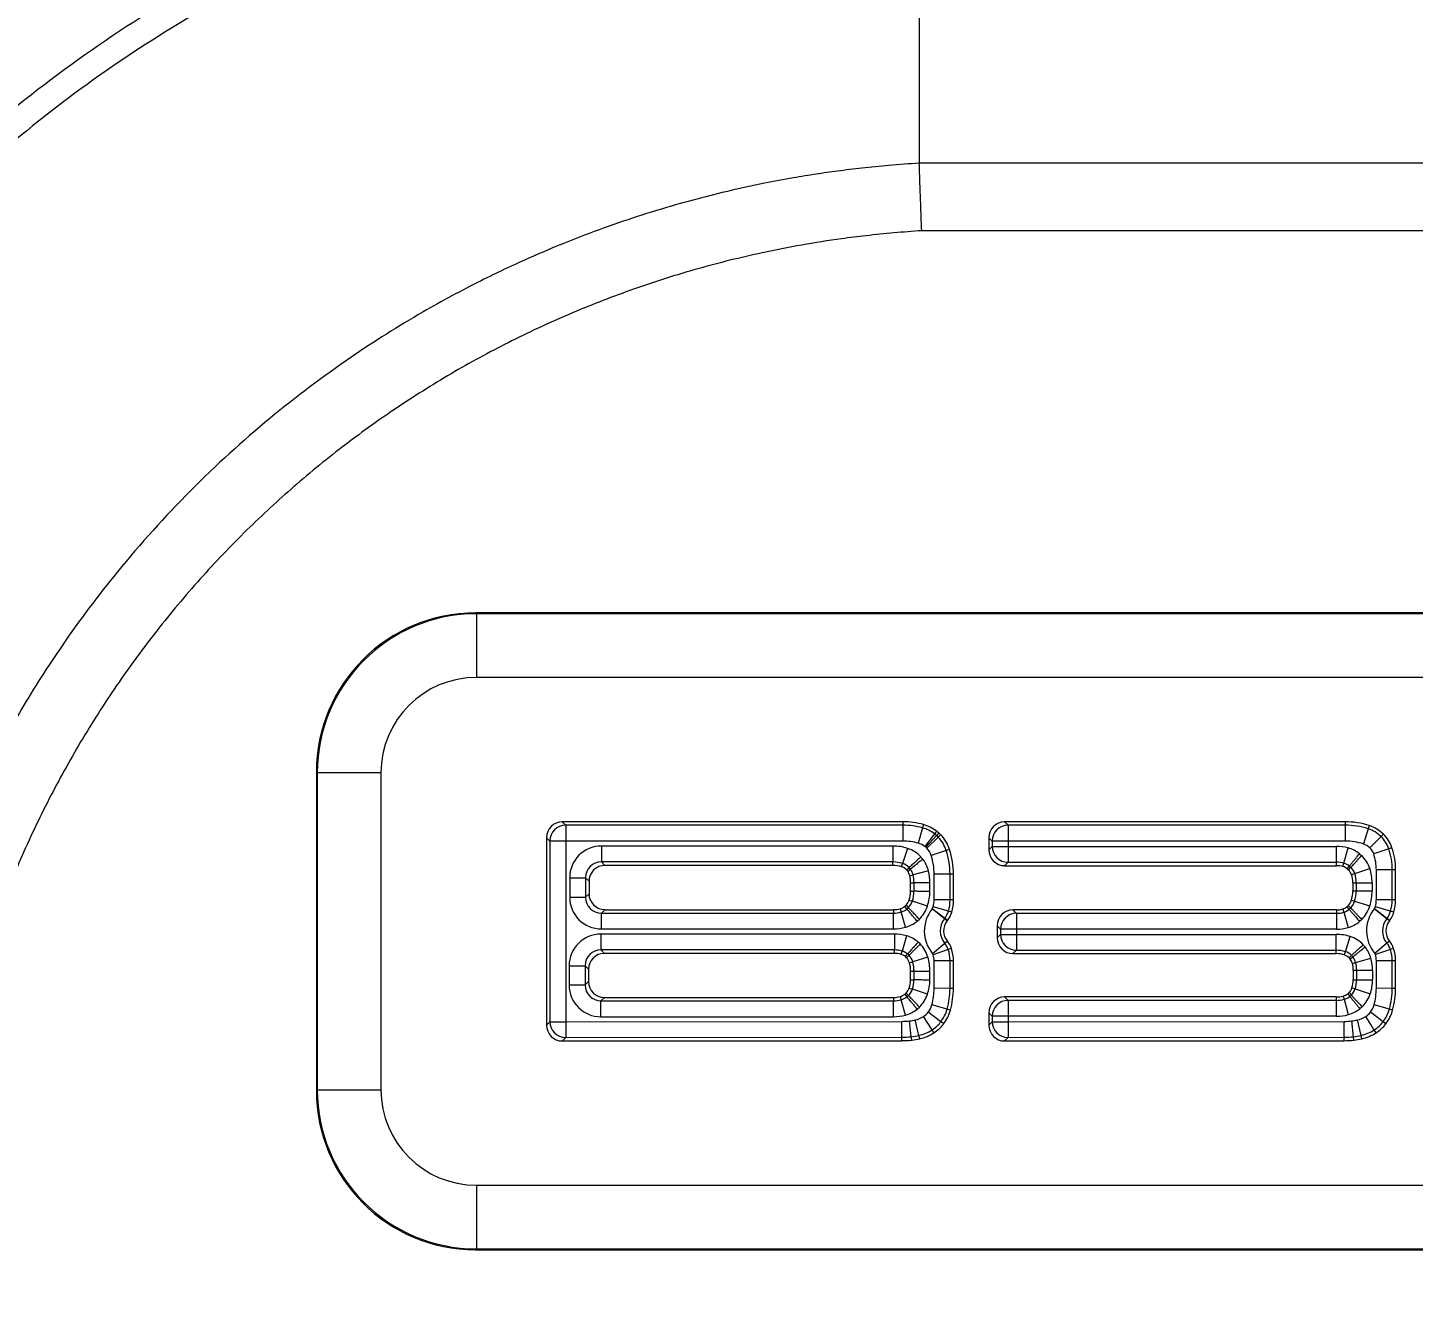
# Model space of a CAD drawing. Header units: millimetres. Extents: x -1133 to 1382, y -1174 to 1187.
# Drawn here: x -190.53 to -147.02, y 259.63 to 299.84 of the extents above; entities that cross this region are included whole.
import ezdxf

# ---------------------------------------------------------------- set-up
doc = ezdxf.new("R2010")
doc.units = ezdxf.units.MM
doc.linetypes.add('K5LT_THIN', pattern=[0])
doc.styles.add('KDIMTEXTSTYLE', font='GOST_AU.SHX', dxfattribs={"width": 0.96, "oblique": 15, "height": 5})
doc.dimstyles.new('KDIMSTYLE (1.00)', dxfattribs={"dimtxt": 5, "dimasz": 1, "dimexe": 2, "dimexo": 0, "dimgap": 1, "dimtad": 1, "dimtxsty": 'KDIMTEXTSTYLE', "dimsah": 1, "dimcen": 0, "dimdle": 1, "dimadec": 0, "dimazin": 0, "dimtfac": 0.667, "dimtmove": 0, "dimatfit": 3, "dimfxl": 1, "dimtvp": 1, "dimtolj": 1, "dimtzin": 0, "dimarcsym": 0})

# ---------------------------------------------------------------- blocks, each defined once
blk = doc.blocks.new('U3')
at = {"color": 7, "linetype": 'K5LT_THIN', "lineweight": 18}
for p, q in [((-162.535, 306.181), (-162.535, 295.59)), ((-162.535, 295.589), (-162.535, 295.59)), ((162.535, 295.589), (-162.535, 295.589)), ((162.433, 293.468), (-162.46, 293.468)), ((-116.466, 281.468), (-176.469, 281.468)), ((-176.442, 281.44), (-176.469, 281.468)), ((-116.493, 281.44), (-176.442, 281.44)), ((-176.442, 281.44), (-176.442, 279.441)), ((-116.493, 279.441), (-176.442, 279.441)), ((-181.468, 276.469), (-181.468, 266.466)), ((-181.44, 276.442), (-181.468, 276.469)), ((-181.44, 276.442), (-181.44, 266.493)), ((-179.441, 276.442), (-181.44, 276.442)), ((-179.441, 276.442), (-179.441, 266.493)), ((-163.047, 274.907), (-173.745, 274.907)), ((-173.745, 274.907), (-173.637, 274.8)), ((-163.047, 274.8), (-173.637, 274.8)), ((-173.637, 274.8), (-173.637, 274.301)), ((-163.047, 274.907), (-163.047, 274.8)), ((-163.047, 274.8), (-163.047, 274.301)), ((-162.436, 274.716), (-162.569, 274.236)), ((-162.407, 274.82), (-162.436, 274.716)), ((-161.991, 274.613), (-162.056, 274.528)), ((-161.926, 274.56), (-161.997, 274.479)), ((-149.161, 274.907), (-159.854, 274.907)), ((-159.854, 274.907), (-159.747, 274.8)), ((-159.747, 274.8), (-159.747, 274.301)), ((-149.161, 274.8), (-159.747, 274.8)), ((-149.161, 274.907), (-149.161, 274.8)), ((-149.161, 274.8), (-149.161, 274.301)), ((-148.437, 274.685), (-148.59, 274.211)), ((-148.404, 274.787), (-148.437, 274.685)), ((-174.244, 274.408), (-174.244, 268.522)), ((-174.244, 274.408), (-174.136, 274.301)), ((-174.136, 274.301), (-174.136, 268.629)), ((-173.637, 274.301), (-174.136, 274.301)), ((-173.637, 274.301), (-173.637, 268.629)), ((-163.047, 274.301), (-173.637, 274.301)), ((-172.516, 274.145), (-172.516, 273.646)), ((-163.361, 274.145), (-172.516, 274.145)), ((-163.361, 274.145), (-163.361, 273.646)), ((-162.056, 274.528), (-162.357, 274.13)), ((-161.997, 274.479), (-162.326, 274.105)), ((-161.942, 274.427), (-162.298, 274.078)), ((-161.865, 274.502), (-161.942, 274.427)), ((-160.353, 274.408), (-160.353, 274.027)), ((-160.353, 274.408), (-160.246, 274.301)), ((-160.353, 274.027), (-160.246, 274.135)), ((-159.747, 274.301), (-160.246, 274.301)), ((-160.246, 274.301), (-160.246, 274.135)), ((-160.246, 274.135), (-159.747, 274.135)), ((-149.161, 274.301), (-159.747, 274.301)), ((-159.747, 274.301), (-159.747, 274.135)), ((-159.747, 274.135), (-159.747, 273.636)), ((-159.747, 274.135), (-149.438, 274.135)), ((-149.438, 273.636), (-149.438, 274.135)), ((-148.034, 274.441), (-148.384, 274.085)), ((-147.959, 274.517), (-148.034, 274.441)), ((-162.901, 274.071), (-163.058, 273.597)), ((-162.425, 273.732), (-162.483, 273.801)), ((-161.687, 274.007), (-162.162, 273.853)), ((-161.585, 274.04), (-161.687, 274.007)), ((-149.202, 273.604), (-149.069, 274.085)), ((-148.709, 273.902), (-148.643, 273.844)), ((-147.793, 274.058), (-148.265, 273.896)), ((-147.691, 274.093), (-147.793, 274.058)), ((-172.409, 273.539), (-172.516, 273.646)), ((-163.361, 273.646), (-172.516, 273.646)), ((-163.361, 273.539), (-172.409, 273.539)), ((-163.361, 273.539), (-163.361, 273.646)), ((-163.092, 273.496), (-163.058, 273.597)), ((-162.936, 273.398), (-162.856, 273.47)), ((-162.9, 273.355), (-162.936, 273.398)), ((-162.9, 273.355), (-162.815, 273.421)), ((-162.815, 273.421), (-162.856, 273.47)), ((-162.246, 273.362), (-162.729, 273.24)), ((-161.569, 273.259), (-162.068, 273.259)), ((-162.068, 272.454), (-162.068, 273.259)), ((-161.461, 273.259), (-161.569, 273.259)), ((-161.569, 272.454), (-161.569, 273.259)), ((-161.461, 272.454), (-161.461, 273.259)), ((-159.854, 273.529), (-159.747, 273.636)), ((-159.854, 273.529), (-149.438, 273.529)), ((-159.747, 273.636), (-149.438, 273.636)), ((-149.438, 273.529), (-149.438, 273.636)), ((-149.23, 273.5), (-149.202, 273.604)), ((-149.095, 273.434), (-149.027, 273.517)), ((-149.095, 273.434), (-149.054, 273.398)), ((-149.054, 273.398), (-148.981, 273.477)), ((-149.027, 273.517), (-148.981, 273.477)), ((-148.962, 273.248), (-148.86, 273.281)), ((-148.86, 273.281), (-148.386, 273.437)), ((-147.683, 273.402), (-148.182, 273.402)), ((-148.182, 272.454), (-148.182, 273.402)), ((-147.576, 273.402), (-147.683, 273.402)), ((-147.683, 272.454), (-147.683, 273.402)), ((-147.576, 272.454), (-147.576, 273.402)), ((-173.513, 273.148), (-173.513, 272.539)), ((-173.513, 273.148), (-173.015, 273.148)), ((-172.907, 273.04), (-173.015, 273.148)), ((-173.015, 273.148), (-173.015, 272.539)), ((-172.907, 273.04), (-172.907, 272.646)), ((-162.833, 273.213), (-162.729, 273.24)), ((-162.808, 272.995), (-162.701, 272.994)), ((-162.808, 272.725), (-162.808, 272.995)), ((-162.701, 272.724), (-162.701, 272.994)), ((-162.202, 272.72), (-162.202, 272.989)), ((-148.922, 272.994), (-148.814, 272.994)), ((-148.922, 272.994), (-148.922, 272.735)), ((-148.814, 272.994), (-148.814, 272.735)), ((-148.814, 272.994), (-148.316, 272.994)), ((-148.316, 272.994), (-148.316, 272.735)), ((-173.513, 272.539), (-173.015, 272.539)), ((-172.907, 272.646), (-173.015, 272.539)), ((-162.855, 272.449), (-162.753, 272.416)), ((-162.808, 272.725), (-162.701, 272.724)), ((-162.279, 272.26), (-162.753, 272.416)), ((-161.569, 272.454), (-162.068, 272.454)), ((-161.461, 272.454), (-161.569, 272.454)), ((-148.966, 272.442), (-148.863, 272.411)), ((-148.922, 272.735), (-148.814, 272.735)), ((-148.863, 272.411), (-148.386, 272.265)), ((-148.814, 272.735), (-148.316, 272.735)), ((-147.683, 272.454), (-148.182, 272.454)), ((-147.576, 272.454), (-147.683, 272.454)), ((-172.409, 272.147), (-172.516, 272.04)), ((-172.516, 272.04), (-163.346, 272.04)), ((-172.516, 271.541), (-172.516, 272.04)), ((-172.409, 272.147), (-163.346, 272.147)), ((-163.346, 272.147), (-163.346, 272.04)), ((-163.346, 271.541), (-163.346, 272.04)), ((-163.135, 272.177), (-163.105, 272.074)), ((-162.967, 271.595), (-163.105, 272.074)), ((-162.995, 272.249), (-162.952, 272.288)), ((-162.995, 272.249), (-162.926, 272.167)), ((-162.952, 272.288), (-162.877, 272.21)), ((-162.926, 272.167), (-162.877, 272.21)), ((-161.743, 271.86), (-162.131, 272.174)), ((-161.733, 271.873), (-162.129, 272.176)), ((-161.619, 272.099), (-162.098, 272.237)), ((-161.516, 272.069), (-161.619, 272.099)), ((-149.438, 272.139), (-159.593, 272.139)), ((-159.593, 272.139), (-159.486, 272.032)), ((-159.486, 272.032), (-159.486, 271.533)), ((-149.438, 272.032), (-159.486, 272.032)), ((-149.438, 272.139), (-149.438, 272.032)), ((-149.438, 272.032), (-149.438, 271.533)), ((-149.238, 272.168), (-149.208, 272.065)), ((-149.208, 272.065), (-149.067, 271.587)), ((-149.062, 272.276), (-149.104, 272.238)), ((-149.104, 272.238), (-149.034, 272.156)), ((-149.062, 272.276), (-148.987, 272.199)), ((-148.987, 272.199), (-149.034, 272.156)), ((-147.857, 271.864), (-148.246, 272.176)), ((-147.849, 271.874), (-148.244, 272.178)), ((-147.734, 272.101), (-148.213, 272.241)), ((-147.631, 272.071), (-147.734, 272.101)), ((-172.516, 271.541), (-163.346, 271.541)), ((-162.602, 271.787), (-162.533, 271.849)), ((-161.66, 271.793), (-161.743, 271.86)), ((-161.648, 271.808), (-161.733, 271.873)), ((-160.092, 271.641), (-160.092, 271.265)), ((-160.092, 271.641), (-159.985, 271.533)), ((-159.486, 271.533), (-159.985, 271.533)), ((-159.985, 271.533), (-159.985, 271.372)), ((-149.438, 271.533), (-159.486, 271.533)), ((-159.486, 271.533), (-159.486, 271.372)), ((-148.64, 271.841), (-148.707, 271.779)), ((-147.774, 271.796), (-147.857, 271.864)), ((-147.764, 271.808), (-147.849, 271.874)), ((-172.532, 271.38), (-172.532, 270.882)), ((-163.314, 271.38), (-172.532, 271.38)), ((-163.314, 271.38), (-163.314, 270.882)), ((-162.938, 271.327), (-163.077, 270.848)), ((-162.508, 271.07), (-162.573, 271.13)), ((-161.735, 271.087), (-162.116, 270.765)), ((-161.653, 271.156), (-161.735, 271.087)), ((-160.092, 271.265), (-159.985, 271.372)), ((-159.985, 271.372), (-159.486, 271.372)), ((-159.486, 271.372), (-149.439, 271.372)), ((-159.486, 271.372), (-159.486, 270.874)), ((-149.439, 270.874), (-149.439, 271.372)), ((-149.155, 270.828), (-149, 271.302)), ((-147.849, 271.094), (-148.232, 270.773)), ((-147.767, 271.163), (-147.849, 271.094)), ((-172.425, 270.774), (-172.532, 270.882)), ((-163.314, 270.882), (-172.532, 270.882)), ((-163.314, 270.774), (-172.425, 270.774)), ((-163.314, 270.774), (-163.314, 270.882)), ((-163.107, 270.745), (-163.077, 270.848)), ((-162.973, 270.675), (-162.902, 270.756)), ((-162.933, 270.638), (-162.973, 270.675)), ((-162.933, 270.638), (-162.858, 270.714)), ((-162.858, 270.714), (-162.902, 270.756)), ((-162.263, 270.652), (-162.741, 270.512)), ((-161.627, 270.895), (-162.098, 270.733)), ((-161.525, 270.93), (-161.627, 270.895)), ((-159.593, 270.766), (-159.486, 270.874)), ((-159.593, 270.766), (-149.439, 270.766)), ((-159.486, 270.874), (-149.439, 270.874)), ((-149.439, 270.766), (-149.439, 270.874)), ((-149.188, 270.726), (-149.155, 270.828)), ((-149.039, 270.635), (-148.96, 270.709)), ((-149.003, 270.595), (-148.92, 270.663)), ((-148.96, 270.709), (-148.92, 270.663)), ((-148.594, 271.048), (-148.536, 270.982)), ((-147.74, 270.899), (-148.213, 270.741)), ((-147.639, 270.933), (-147.74, 270.899)), ((-173.53, 270.383), (-173.031, 270.383)), ((-173.53, 270.383), (-173.53, 269.782)), ((-172.924, 270.275), (-173.031, 270.383)), ((-173.031, 270.383), (-173.031, 269.782)), ((-172.924, 270.275), (-172.924, 269.889)), ((-162.844, 270.482), (-162.741, 270.512)), ((-162.808, 269.942), (-162.808, 270.212)), ((-162.808, 270.212), (-162.701, 270.211)), ((-162.701, 269.941), (-162.701, 270.211)), ((-162.068, 269.678), (-162.068, 270.544)), ((-161.461, 270.541), (-161.569, 270.542)), ((-161.569, 269.676), (-161.569, 270.542)), ((-161.461, 269.676), (-161.461, 270.541)), ((-149.039, 270.635), (-149.003, 270.595)), ((-148.935, 270.459), (-148.832, 270.487)), ((-148.907, 270.249), (-148.907, 269.946)), ((-148.907, 270.249), (-148.8, 270.249)), ((-148.832, 270.487), (-148.351, 270.62)), ((-148.8, 270.249), (-148.8, 269.946)), ((-148.8, 270.249), (-148.301, 270.249)), ((-148.301, 270.249), (-148.301, 269.946)), ((-148.182, 269.678), (-148.182, 270.544)), ((-147.576, 270.541), (-147.683, 270.542)), ((-147.683, 269.676), (-147.683, 270.542)), ((-147.576, 269.676), (-147.576, 270.541)), ((-173.53, 269.782), (-173.031, 269.782)), ((-172.924, 269.889), (-173.031, 269.782)), ((-162.808, 269.942), (-162.701, 269.941)), ((-162.202, 269.937), (-162.202, 270.207)), ((-148.907, 269.946), (-148.8, 269.946)), ((-148.8, 269.946), (-148.301, 269.946)), ((-172.425, 269.39), (-172.532, 269.283)), ((-172.425, 269.39), (-163.346, 269.39)), ((-163.346, 269.39), (-163.346, 269.283)), ((-163.132, 269.42), (-163.102, 269.317)), ((-162.991, 269.491), (-162.948, 269.529)), ((-162.991, 269.491), (-162.922, 269.408)), ((-162.948, 269.529), (-162.874, 269.451)), ((-162.922, 269.408), (-162.874, 269.451)), ((-162.853, 269.683), (-162.752, 269.649)), ((-162.279, 269.489), (-162.752, 269.649)), ((-161.569, 269.676), (-162.068, 269.678)), ((-161.461, 269.676), (-161.569, 269.676)), ((-149.439, 269.406), (-159.854, 269.406)), ((-159.854, 269.406), (-159.747, 269.299)), ((-149.439, 269.406), (-149.439, 269.299)), ((-149.222, 269.436), (-149.194, 269.332)), ((-149.04, 269.541), (-149.082, 269.504)), ((-149.082, 269.504), (-149.015, 269.421)), ((-149.04, 269.541), (-148.967, 269.462)), ((-148.967, 269.462), (-149.015, 269.421)), ((-148.948, 269.692), (-148.846, 269.659)), ((-148.846, 269.659), (-148.372, 269.503)), ((-147.683, 269.676), (-148.182, 269.678)), ((-147.576, 269.676), (-147.683, 269.676)), ((-172.532, 268.784), (-172.532, 269.283)), ((-172.532, 269.283), (-163.346, 269.283)), ((-163.346, 268.784), (-163.346, 269.283)), ((-162.967, 268.837), (-163.102, 269.317)), ((-162.601, 269.026), (-162.533, 269.086)), ((-161.855, 268.627), (-162.254, 268.927)), ((-161.659, 269.024), (-162.14, 269.157)), ((-161.556, 268.996), (-161.659, 269.024)), ((-160.353, 268.908), (-160.353, 268.522)), ((-160.353, 268.908), (-160.246, 268.8)), ((-149.439, 269.299), (-159.747, 269.299)), ((-159.747, 269.299), (-159.747, 268.8)), ((-149.439, 269.299), (-149.439, 268.8)), ((-149.194, 269.332), (-149.062, 268.851)), ((-148.629, 269.095), (-148.697, 269.036)), ((-147.97, 268.627), (-148.368, 268.926)), ((-147.774, 269.024), (-148.255, 269.157)), ((-147.671, 268.996), (-147.774, 269.024)), ((-174.244, 268.522), (-174.136, 268.629)), ((-174.136, 268.629), (-173.637, 268.629)), ((-173.637, 268.629), (-163.08, 268.639)), ((-173.637, 268.629), (-173.637, 268.13)), ((-172.532, 268.784), (-163.346, 268.784)), ((-163.08, 268.14), (-163.08, 268.639)), ((-162.785, 268.156), (-162.839, 268.652)), ((-162.547, 268.198), (-162.664, 268.683)), ((-162.134, 268.371), (-162.398, 268.794)), ((-161.769, 268.562), (-161.855, 268.627)), ((-160.353, 268.522), (-160.246, 268.629)), ((-159.747, 268.8), (-160.246, 268.8)), ((-160.246, 268.8), (-160.246, 268.629)), ((-160.246, 268.629), (-159.747, 268.629)), ((-149.439, 268.8), (-159.747, 268.8)), ((-159.747, 268.8), (-159.747, 268.629)), ((-159.747, 268.629), (-149.194, 268.639)), ((-159.747, 268.629), (-159.746, 268.13)), ((-149.194, 268.14), (-149.194, 268.639)), ((-148.899, 268.156), (-148.953, 268.652)), ((-148.661, 268.198), (-148.779, 268.683)), ((-148.249, 268.371), (-148.513, 268.794)), ((-147.884, 268.562), (-147.97, 268.627)), ((-173.744, 268.023), (-173.637, 268.13)), ((-173.744, 268.023), (-163.08, 268.033)), ((-173.637, 268.13), (-163.08, 268.14)), ((-163.08, 268.033), (-163.08, 268.14)), ((-162.773, 268.05), (-162.785, 268.156)), ((-162.522, 268.094), (-162.547, 268.198)), ((-162.078, 268.28), (-162.134, 268.371)), ((-159.854, 268.023), (-159.746, 268.13)), ((-159.854, 268.023), (-149.194, 268.033)), ((-159.746, 268.13), (-149.194, 268.14)), ((-149.194, 268.033), (-149.194, 268.14)), ((-148.888, 268.05), (-148.899, 268.156)), ((-148.636, 268.094), (-148.661, 268.198)), ((-148.192, 268.28), (-148.249, 268.371)), ((-181.44, 266.493), (-181.468, 266.466)), ((-181.44, 266.493), (-179.441, 266.493)), ((-176.442, 263.494), (-116.493, 263.494)), ((-176.442, 263.494), (-176.442, 261.495)), ((-176.442, 261.495), (-176.469, 261.468)), ((-176.469, 261.468), (-116.466, 261.468)), ((-176.442, 261.495), (-116.493, 261.495))]:
    blk.add_line(p, q, dxfattribs=at)
for centre, radius, start, end in [((-163.047, 272.518), 2.389, 74.4523, 90), ((-163.047, 272.518), 2.281, 74.4523, 90), ((-162.738, 273.629), 1.128, 52.7709, 74.4523), ((-162.738, 273.629), 1.235, 52.7709, 74.4523), ((-162.69, 273.693), 1.156, 48.6017, 52.7709), ((-162.68, 273.704), 1.141, 44.4059, 48.6017), ((-149.161, 272.449), 2.458, 72.0494, 90), ((-149.161, 272.449), 2.351, 72.0494, 90), ((-148.753, 273.71), 1.025, 45.4743, 72.0494), ((-148.753, 273.71), 1.133, 45.4743, 72.0494), ((-163.361, 272.688), 1.457, 71.6018, 90), ((-163.047, 272.518), 1.783, 74.4523, 90), ((-162.738, 273.629), 0.629, 52.7709, 74.4523), ((-162.69, 273.693), 0.549, 48.6017, 52.7709), ((-162.69, 273.693), 1.048, 48.6017, 52.7709), ((-162.68, 273.704), 1.034, 44.4059, 48.6017), ((-162.71, 273.675), 1.075, 17.9803, 44.4059), ((-162.71, 273.675), 1.183, 17.9803, 44.4059), ((-149.438, 272.747), 1.387, 74.5747, 90), ((-149.161, 272.449), 1.852, 72.0494, 90), ((-148.753, 273.71), 0.526, 45.4743, 72.0494), ((-148.724, 273.739), 0.985, 18.9256, 45.4743), ((-148.724, 273.739), 1.092, 18.9256, 45.4743), ((-163.216, 273.125), 0.997, 42.7413, 71.6018), ((-163.237, 273.111), 1.023, 14.2577, 37.4396), ((-162.68, 273.704), 0.535, 44.4059, 48.6017), ((-162.71, 273.675), 0.576, 17.9803, 44.4059), ((-163.992, 273.259), 1.924, 0, 17.9803), ((-163.992, 273.259), 2.423, 0, 17.9803), ((-163.992, 273.259), 2.53, 0, 17.9803), ((-149.338, 273.112), 1.01, 51.5243, 74.5747), ((-149.326, 273.129), 0.989, 18.1289, 46.3118), ((-148.724, 273.739), 0.486, 18.9256, 45.4743), ((-149.706, 273.402), 1.524, 0, 18.9256), ((-149.706, 273.402), 2.023, 0, 18.9256), ((-149.706, 273.402), 2.13, 0, 18.9256), ((-163.361, 272.688), 0.958, 71.6018, 90), ((-163.361, 272.688), 0.851, 71.6018, 90), ((-163.216, 273.125), 0.391, 44.3164, 71.6018), ((-163.216, 273.125), 0.498, 43.835, 71.6018), ((-163.237, 273.111), 0.417, 14.2577, 35.9284), ((-163.237, 273.111), 0.524, 14.2577, 36.3809), ((-163.631, 273.011), 1.429, 359.1519, 14.2577), ((-149.438, 272.747), 0.889, 74.5747, 90), ((-149.438, 272.747), 0.781, 74.5747, 90), ((-149.338, 273.112), 0.403, 53.0479, 74.5747), ((-149.338, 273.112), 0.511, 52.587, 74.5747), ((-149.326, 273.129), 0.383, 18.1289, 44.7354), ((-149.326, 273.129), 0.49, 18.1289, 45.2205), ((-149.738, 272.994), 0.924, 0, 18.1289), ((-149.738, 272.994), 1.423, 0, 18.1289), ((-163.631, 273.011), 0.822, 358.8823, 14.2577), ((-163.631, 273.011), 0.93, 358.9488, 14.2577), ((-149.738, 272.994), 0.817, 0, 18.1289), ((-163.259, 272.582), 0.425, 316.2348, 341.8179), ((-163.259, 272.582), 0.533, 315.7914, 341.8179), ((-163.748, 272.742), 0.94, 341.8179, 358.9462), ((-163.748, 272.742), 1.047, 341.8179, 359.0016), ((-163.748, 272.742), 1.546, 341.8179, 359.1783), ((-162.852, 272.454), 0.785, 343.9245, 0), ((-162.852, 272.454), 1.284, 343.9245, 0), ((-162.852, 272.454), 1.391, 343.9245, 0), ((-149.368, 272.565), 0.421, 316.6525, 343.0057), ((-149.368, 272.565), 0.528, 316.2054, 343.0057), ((-149.924, 272.735), 1.002, 343.0057, 0), ((-149.924, 272.735), 1.109, 343.0057, 0), ((-149.924, 272.735), 1.608, 343.0057, 0), ((-148.946, 272.454), 0.763, 343.7571, 0), ((-148.946, 272.454), 1.262, 343.7571, 0), ((-148.946, 272.454), 1.369, 343.7571, 0), ((-163.346, 272.906), 0.758, 270, 286.1091), ((-163.346, 272.906), 0.866, 270, 286.1091), ((-163.251, 272.577), 0.417, 286.1091, 307.9032), ((-163.251, 272.577), 0.524, 286.1091, 308.3547), ((-163.259, 272.582), 1.031, 314.744, 341.8179), ((-161.271, 271.478), 1.106, 141.0539, 220.1337), ((-162.245, 272.265), 0.146, 321.0539, 322.509), ((-162.273, 272.287), 0.182, 322.509, 343.9245), ((-162.273, 272.287), 0.68, 322.509, 343.9245), ((-162.273, 272.287), 0.788, 322.509, 343.9245), ((-149.438, 272.848), 0.708, 270, 286.3948), ((-149.438, 272.848), 0.815, 270, 286.3948), ((-149.351, 272.551), 0.398, 286.3948, 308.3083), ((-149.351, 272.551), 0.506, 286.3948, 308.7784), ((-149.368, 272.565), 1.027, 315.1542, 343.0057), ((-147.384, 271.484), 1.106, 141.2753, 219.9414), ((-148.375, 272.278), 0.164, 321.2753, 322.3902), ((-148.394, 272.293), 0.189, 322.3902, 343.7571), ((-148.394, 272.293), 0.688, 322.3902, 343.7571), ((-148.394, 272.293), 0.795, 322.3902, 343.7571), ((-163.346, 272.906), 1.364, 270, 286.1091), ((-163.251, 272.577), 1.023, 286.1091, 309.4113), ((-161.271, 271.478), 0.607, 141.0539, 220.1337), ((-161.271, 271.478), 0.5, 141.0539, 220.1337), ((-162.245, 272.265), 0.645, 321.0539, 322.509), ((-162.245, 272.265), 0.752, 321.0539, 322.509), ((-149.438, 272.848), 1.314, 270, 286.3948), ((-149.351, 272.551), 1.005, 286.3948, 309.8562), ((-147.384, 271.484), 0.607, 141.2753, 219.9414), ((-147.384, 271.484), 0.5, 141.2753, 219.9414), ((-148.375, 272.278), 0.663, 321.2753, 322.3902), ((-148.375, 272.278), 0.77, 321.2753, 322.3902), ((-163.314, 270.035), 1.345, 73.7478, 90), ((-163.216, 270.372), 0.995, 49.693, 73.7478), ((-162.193, 270.701), 0.599, 18.9452, 40.1337), ((-162.193, 270.701), 0.706, 18.9452, 40.1337), ((-149.439, 269.957), 1.415, 71.9106, 90), ((-149.307, 270.363), 0.988, 43.8855, 71.9106), ((-148.308, 270.709), 0.599, 18.4905, 39.9414), ((-148.308, 270.709), 0.706, 18.4905, 39.9414), ((-163.314, 270.035), 0.846, 73.7478, 90), ((-163.314, 270.035), 0.739, 73.7478, 90), ((-163.216, 270.372), 0.388, 51.2633, 73.7478), ((-163.216, 270.372), 0.496, 50.7824, 73.7478), ((-163.221, 270.371), 0.5, 16.3672, 43.3664), ((-163.221, 270.371), 0.998, 16.3672, 44.4525), ((-163.705, 270.229), 1.503, 359.1638, 16.3672), ((-162.193, 270.701), 0.0999, 18.9452, 40.1337), ((-162.635, 270.549), 0.567, 359.4463, 18.9452), ((-162.635, 270.549), 1.066, 359.5957, 18.9452), ((-162.635, 270.549), 1.173, 359.615, 18.9452), ((-149.439, 269.957), 0.916, 71.9106, 90), ((-149.439, 269.957), 0.809, 71.9106, 90), ((-149.307, 270.363), 0.382, 45.4731, 71.9106), ((-149.307, 270.363), 0.49, 44.9844, 71.9106), ((-149.325, 270.351), 0.511, 15.4572, 37.5715), ((-149.325, 270.351), 1.01, 15.4572, 38.6406), ((-148.308, 270.709), 0.0999, 18.4905, 39.9414), ((-148.786, 270.549), 0.604, 359.4551, 18.4905), ((-148.786, 270.549), 1.103, 359.5963, 18.4905), ((-148.786, 270.549), 1.21, 359.615, 18.4905), ((-163.221, 270.371), 0.392, 16.3672, 42.8891), ((-163.705, 270.229), 0.897, 358.9176, 16.3672), ((-163.705, 270.229), 1.004, 358.977, 16.3672), ((-149.325, 270.351), 0.404, 15.4572, 37.1079), ((-149.694, 270.249), 0.787, 0, 15.4572), ((-149.694, 270.249), 0.895, 0, 15.4572), ((-149.694, 270.249), 1.393, 0, 15.4572), ((-163.669, 269.958), 0.861, 341.3343, 358.8916), ((-163.669, 269.958), 0.968, 341.3343, 358.9549), ((-163.669, 269.958), 1.467, 341.3343, 359.151), ((-149.717, 269.946), 0.81, 341.771, 0), ((-149.717, 269.946), 0.918, 341.771, 0), ((-149.717, 269.946), 1.416, 341.771, 0), ((-163.346, 270.183), 0.792, 270, 285.7227), ((-163.245, 269.823), 0.419, 285.7227, 307.4097), ((-163.245, 269.823), 0.526, 285.7227, 307.8586), ((-163.241, 269.814), 0.409, 315.75, 341.3343), ((-163.241, 269.814), 0.516, 315.2902, 341.3343), ((-163.241, 269.814), 1.015, 314.2232, 341.3343), ((-164.077, 269.693), 2.009, 344.543, 359.5756), ((-164.077, 269.693), 2.508, 344.543, 359.62), ((-164.077, 269.693), 2.615, 344.543, 359.628), ((-149.439, 270.226), 0.82, 270, 285.3422), ((-149.332, 269.836), 0.416, 285.3422, 306.9523), ((-149.332, 269.836), 0.523, 285.3422, 307.4043), ((-149.317, 269.814), 0.388, 315.3172, 341.771), ((-149.317, 269.814), 0.496, 314.8345, 341.771), ((-149.317, 269.814), 0.994, 313.7411, 341.771), ((-150.192, 269.693), 2.01, 344.5479, 359.5772), ((-150.192, 269.693), 2.509, 344.5479, 359.6215), ((-150.192, 269.693), 2.616, 344.5479, 359.6294), ((-163.346, 270.183), 0.9, 270, 285.7227), ((-163.245, 269.823), 1.025, 285.7227, 308.9116), ((-162.68, 269.247), 0.534, 301.9176, 323.0456), ((-162.805, 269.341), 0.689, 323.0456, 344.543), ((-162.805, 269.341), 1.188, 323.0456, 344.543), ((-162.805, 269.341), 1.295, 323.0456, 344.543), ((-149.439, 270.226), 0.927, 270, 285.3422), ((-149.332, 269.836), 1.022, 285.3422, 308.461), ((-148.795, 269.247), 0.533, 301.9239, 323.0517), ((-148.919, 269.341), 0.689, 323.0517, 344.5479), ((-148.919, 269.341), 1.188, 323.0517, 344.5479), ((-148.919, 269.341), 1.296, 323.0517, 344.5479), ((-163.346, 270.183), 1.398, 270, 285.7227), ((-163.08, 270.879), 2.239, 269.9931, 276.1829), ((-162.986, 270.009), 1.365, 276.1829, 283.6133), ((-162.878, 269.565), 0.908, 283.6133, 301.9176), ((-162.68, 269.247), 1.032, 301.9176, 323.0456), ((-162.68, 269.247), 1.14, 301.9176, 323.0456), ((-149.439, 270.226), 1.426, 270, 285.3422), ((-149.194, 270.876), 2.237, 269.9931, 276.1844), ((-149.1, 270.008), 1.364, 276.1844, 283.6164), ((-148.992, 269.564), 0.907, 283.6164, 301.9239), ((-148.795, 269.247), 1.032, 301.9239, 323.0517), ((-148.795, 269.247), 1.139, 301.9239, 323.0517), ((-163.08, 270.879), 2.738, 269.9989, 276.1829), ((-163.08, 270.879), 2.845, 270, 276.1829), ((-162.986, 270.009), 1.864, 276.1829, 283.6133), ((-162.986, 270.009), 1.971, 276.1829, 283.6133), ((-162.878, 269.565), 1.407, 283.6133, 301.9176), ((-162.878, 269.565), 1.514, 283.6133, 301.9176), ((-149.194, 270.876), 2.736, 269.9989, 276.1844), ((-149.194, 270.876), 2.843, 270, 276.1844), ((-149.1, 270.008), 1.862, 276.1844, 283.6164), ((-149.1, 270.008), 1.97, 276.1844, 283.6164), ((-148.992, 269.564), 1.406, 283.6164, 301.9239), ((-148.992, 269.564), 1.513, 283.6164, 301.9239)]:
    blk.add_arc(centre, radius, start, end, dxfattribs=at)
for centre, major_axis, ratio, start_param, end_param in [((-174.228, 274.228), (45.286, -45.286), 0.999315, 2.356537, 3.926648), ((-174.228, 274.228), (-45.286, 45.286), 0.999315, 5.49813, 7.068241), ((-163.424, 263.424), (32.794, -32.794), 0.970288, 2.371274, 3.911912), ((-176.466, 276.466), (-3.538, 3.538), 0.999315, 5.49813, 7.068241), ((-176.44, 276.44), (-3.536, 3.536), 0.999863, 5.49813, 7.068241), ((-176.44, 276.44), (-2.123, 2.123), 0.999315, 5.49813, 7.068241), ((-173.742, 274.406), (0.355, -0.355), 0.995146, 2.358627, 3.924558), ((-173.637, 274.301), (-0.354, -0.354), 0.995146, 3.929424, 5.495354), ((-159.852, 274.406), (0.355, -0.355), 0.995146, 2.358627, 3.924558), ((-159.747, 274.301), (-0.354, -0.354), 0.995146, 3.929424, 5.495354), ((-172.511, 273.143), (-0.711, 0.711), 0.995146, 5.50022, 7.06615), ((-159.747, 274.135), (0.354, -0.354), 0.995146, 3.929424, 5.495354), ((-159.852, 274.03), (0.355, 0.355), 0.995146, 2.358627, 3.924558), ((-172.511, 273.143), (-0.359, 0.359), 0.9856, 5.50022, 7.06615), ((-172.406, 273.038), (-0.355, 0.355), 0.995146, 5.50022, 7.06615), ((-172.511, 272.544), (-0.711, -0.711), 0.995146, 5.50022, 7.06615), ((-172.511, 272.544), (-0.359, -0.359), 0.9856, 5.50022, 7.06615), ((-172.406, 272.649), (-0.355, -0.355), 0.995146, 5.50022, 7.06615), ((-159.591, 271.638), (0.355, -0.355), 0.995146, 2.358627, 3.924558), ((-159.486, 271.533), (-0.354, -0.354), 0.995146, 3.929424, 5.495354), ((-172.527, 270.378), (-0.711, 0.711), 0.995146, 5.50022, 7.06615), ((-159.591, 271.268), (0.355, 0.355), 0.995146, 2.358627, 3.924558), ((-159.486, 271.372), (0.354, -0.354), 0.995146, 3.929424, 5.495354), ((-172.527, 270.378), (-0.359, 0.359), 0.9856, 5.50022, 7.06615), ((-172.423, 270.273), (-0.355, 0.355), 0.995146, 5.50022, 7.06615), ((-172.527, 269.787), (-0.711, -0.711), 0.995146, 5.50022, 7.06615), ((-172.527, 269.787), (-0.359, -0.359), 0.9856, 5.50022, 7.06615), ((-172.423, 269.892), (-0.355, -0.355), 0.995146, 5.50022, 7.06615), ((-159.852, 268.905), (0.355, -0.355), 0.995146, 2.358627, 3.924558), ((-159.747, 268.8), (-0.354, -0.354), 0.995146, 3.929424, 5.495354), ((-173.742, 268.524), (0.355, 0.355), 0.995141, 2.358156, 3.92503), ((-173.637, 268.629), (0.354, -0.353), 0.995141, 3.928952, 5.495826), ((-159.852, 268.524), (0.355, 0.355), 0.995141, 2.358156, 3.92503), ((-159.747, 268.629), (0.354, -0.353), 0.995141, 3.928952, 5.495826), ((-176.466, 266.469), (-3.538, -3.538), 0.999315, 5.49813, 7.068241), ((-176.44, 266.495), (-3.536, -3.536), 0.999863, 5.49813, 7.068241), ((-176.44, 266.495), (-2.123, -2.123), 0.999315, 5.49813, 7.068241)]:
    blk.add_ellipse(centre, major_axis=major_axis, ratio=ratio, start_param=start_param, end_param=end_param, dxfattribs=at)
for points, knots in [([(-173.835, 337.814), (-175.937, 337.814), (-180.005, 337.613), (-186.057, 336.733), (-192.049, 335.276), (-198.232, 333.111), (-204.433, 330.175), (-210.474, 326.45), (-216.077, 322.068), (-221.168, 317.084), (-225.672, 311.567), (-229.541, 305.577), (-232.7, 299.237), (-235.215, 292.387), (-236.86, 285.569), (-237.666, 279.269), (-237.814, 275.505), (-237.814, 273.835)], [0, 0, 0, 0, 1.124827, 2.183004, 3.286506, 4.434029, 5.698875, 6.967637, 8.241936, 9.515482, 10.790144, 12.063077, 13.341522, 14.590696, 15.978647, 17.103632, 18, 18, 18, 18]), ([(-173.804, 336.936), (-175.388, 336.928), (-178.403, 336.813), (-182.773, 336.351), (-186.938, 335.609), (-191.469, 334.493), (-196.642, 332.776), (-202.438, 330.219), (-208.314, 326.841), (-213.927, 322.735), (-219.052, 318.04), (-223.645, 312.792), (-227.626, 307.078), (-230.947, 300.974), (-233.487, 294.769), (-235.289, 288.604), (-236.348, 282.995), (-236.846, 278.058), (-236.937, 275.135), (-236.936, 273.804)], [0, 0, 0, 0, 0.963142, 1.827137, 2.653101, 3.520683, 4.648346, 5.946129, 7.347713, 8.741446, 10.145698, 11.54647, 12.953266, 14.351033, 15.743149, 17.00259, 18.230379, 19.192897, 20, 20, 20, 20]), ([(-173.804, 333.527), (-174.527, 333.48), (-175.846, 333.419), (-177.594, 333.346), (-178.962, 333.267), (-180.033, 333.182), (-180.991, 333.081), (-181.931, 332.957), (-182.954, 332.806), (-184.226, 332.594), (-185.903, 332.275), (-188.048, 331.792), (-190.511, 331.131), (-193.15, 330.292), (-195.882, 329.282), (-198.978, 327.955), (-202.692, 326.093), (-207.127, 323.416), (-211.927, 319.854), (-216.66, 315.495), (-220.955, 310.57), (-224.578, 305.362), (-227.441, 300.173), (-229.512, 295.406), (-230.929, 291.263), (-231.828, 287.937), (-232.401, 285.302), (-232.766, 283.243), (-233.014, 281.537), (-233.179, 280.155), (-233.292, 278.999), (-233.372, 278.007), (-233.434, 277.04), (-233.473, 276.047), (-233.493, 275.094), (-233.512, 274.35), (-233.523, 273.946), (-233.527, 273.804)], [0, 0, 0, 0, 0.8981, 1.636364, 2.151741, 2.567151, 2.934069, 3.310589, 3.709678, 4.193341, 4.880993, 5.780962, 6.867264, 7.980262, 9.142067, 10.406263, 12.070995, 14.184984, 16.694619, 19.325471, 21.993188, 24.62167, 27.020976, 29.18333, 30.93111, 32.341759, 33.365561, 34.205043, 34.88576, 35.457427, 35.895638, 36.298719, 36.66667, 37.064362, 37.50188, 37.827035, 38, 38, 38, 38]), ([(-173.566, 331.405), (-173.57, 331.405), (-173.573, 331.405), (-173.623, 331.405), (-173.655, 331.408), (-173.709, 331.408), (-173.723, 331.406), (-173.842, 331.404), (-173.984, 331.393), (-174.229, 331.382), (-174.351, 331.376), (-174.761, 331.357), (-175.049, 331.345), (-175.908, 331.307), (-176.478, 331.286), (-177.604, 331.228), (-178.162, 331.2), (-179.277, 331.119), (-179.833, 331.073), (-180.62, 330.986), (-180.852, 330.957), (-182.043, 330.805), (-183.015, 330.652), (-184.941, 330.303), (-185.905, 330.103), (-187.808, 329.657), (-188.748, 329.411), (-190.628, 328.868), (-191.571, 328.57), (-193.418, 327.933), (-194.326, 327.594), (-195.681, 327.049), (-196.135, 326.86), (-197.042, 326.467), (-197.496, 326.264), (-198.383, 325.853), (-198.816, 325.646), (-199.682, 325.218), (-200.115, 324.998), (-200.981, 324.542), (-201.414, 324.308), (-202.279, 323.824), (-202.712, 323.574), (-203.553, 323.076), (-203.96, 322.827), (-204.775, 322.315), (-205.183, 322.052), (-205.998, 321.512), (-206.406, 321.234), (-207.221, 320.662), (-207.629, 320.369), (-208.413, 319.788), (-208.791, 319.5), (-209.547, 318.911), (-209.925, 318.609), (-210.681, 317.988), (-211.06, 317.67), (-211.816, 317.016), (-212.194, 316.681), (-212.933, 316.007), (-213.295, 315.669), (-214.019, 314.974), (-214.381, 314.617), (-215.077, 313.912), (-215.412, 313.564), (-216.066, 312.869), (-216.385, 312.521), (-217.036, 311.793), (-217.368, 311.413), (-218.014, 310.651), (-218.329, 310.27), (-218.942, 309.509), (-219.241, 309.128), (-219.823, 308.366), (-220.107, 307.985), (-220.681, 307.195), (-220.971, 306.785), (-221.534, 305.965), (-221.808, 305.555), (-222.342, 304.735), (-222.601, 304.325), (-223.105, 303.505), (-223.35, 303.095), (-223.84, 302.25), (-224.086, 301.815), (-224.562, 300.945), (-224.792, 300.509), (-225.24, 299.639), (-225.457, 299.204), (-225.876, 298.334), (-226.08, 297.899), (-226.482, 297.009), (-226.681, 296.553), (-227.065, 295.642), (-227.25, 295.187), (-227.783, 293.826), (-228.114, 292.914), (-228.734, 291.061), (-229.023, 290.118), (-229.548, 288.233), (-229.785, 287.288), (-230.214, 285.381), (-230.405, 284.417), (-230.736, 282.488), (-230.877, 281.522), (-231.11, 279.58), (-231.205, 278.598), (-231.302, 277.134), (-231.327, 276.65), (-231.365, 275.673), (-231.372, 275.184), (-231.392, 274.386), (-231.403, 274.069), (-231.405, 273.764), (-231.406, 273.757), (-231.406, 273.708), (-231.405, 273.667), (-231.405, 273.625)], [0.729973, 0.729973, 0.729973, 0.729973, 0.73341, 0.73341, 0.774846, 0.774846, 0.789374, 0.789374, 0.885859, 0.885859, 0.983108, 0.983108, 1.211082, 1.211082, 1.666501, 1.666501, 2.116606, 2.116606, 2.572629, 2.572629, 2.764354, 2.764354, 3.553595, 3.553595, 4.350144, 4.350144, 5.137658, 5.137658, 5.935912, 5.935912, 6.720794, 6.720794, 7.119168, 7.119168, 7.521677, 7.521677, 7.910109, 7.910109, 8.303552, 8.303552, 8.702691, 8.702691, 9.107451, 9.107451, 9.493993, 9.493993, 9.88659, 9.88659, 10.286041, 10.286041, 10.693229, 10.693229, 11.077817, 11.077817, 11.469676, 11.469676, 11.869714, 11.869714, 12.279016, 12.279016, 12.680697, 12.680697, 13.092281, 13.092281, 13.483026, 13.483026, 13.864786, 13.864786, 14.273836, 14.273836, 14.674261, 14.674261, 15.066212, 15.066212, 15.450551, 15.450551, 15.856878, 15.856878, 16.256316, 16.256316, 16.649491, 16.649491, 17.036314, 17.036314, 17.440522, 17.440522, 17.839128, 17.839128, 18.23284, 18.23284, 18.62209, 18.62209, 19.024708, 19.024708, 19.422801, 19.422801, 20.20788, 20.20788, 21.006696, 21.006696, 21.793656, 21.793656, 22.590396, 22.590396, 23.379422, 23.379422, 24.174404, 24.174404, 24.572981, 24.572981, 24.965374, 24.965374, 25.208488, 25.208488, 25.214436, 25.214436, 25.249377, 25.249377, 25.249377, 25.249377]), ([(-162.7, 307.016), (-164.273, 307.031), (-167.219, 306.907), (-171.293, 306.336), (-174.942, 305.507), (-178.457, 304.407), (-182.056, 302.932), (-185.694, 301.031), (-189.185, 298.753), (-192.475, 296.115), (-195.499, 293.16), (-198.26, 289.86), (-200.7, 286.261), (-202.752, 282.458), (-204.376, 278.571), (-205.519, 274.906), (-206.254, 271.631), (-206.693, 268.789), (-206.925, 266.342), (-207.013, 264.33), (-207.021, 263.18), (-207.016, 262.7)], [0, 0, 0, 0, 1.487081, 2.782128, 3.879408, 5.017639, 6.2531, 7.544856, 8.883128, 10.177215, 11.513782, 12.862599, 14.225778, 15.606791, 16.931756, 18.193647, 19.226218, 20.09668, 20.9092, 21.54364, 22, 22, 22, 22]), ([(-162.535, 306.181), (-164.083, 306.202), (-166.978, 306.096), (-170.991, 305.558), (-174.637, 304.749), (-178.148, 303.663), (-181.698, 302.213), (-185.179, 300.404), (-188.468, 298.284), (-191.492, 295.909), (-194.148, 293.405), (-196.528, 290.743), (-198.665, 287.909), (-200.625, 284.781), (-202.357, 281.382), (-203.803, 277.766), (-204.958, 273.882), (-205.732, 269.98), (-206.135, 266.15), (-206.196, 263.718), (-206.181, 262.535)], [0, 0, 0, 0, 1.413567, 2.640339, 3.693098, 4.81894, 5.994914, 7.187319, 8.397705, 9.561889, 10.692206, 11.726808, 12.81617, 13.93119, 15.090678, 16.294899, 17.483521, 18.784014, 19.9235, 21, 21, 21, 21]), ([(-162.535, 295.59), (-162.857, 295.568), (-163.458, 295.521), (-164.306, 295.438), (-165.075, 295.347), (-165.791, 295.244), (-166.554, 295.119), (-167.484, 294.945), (-168.604, 294.701), (-169.84, 294.386), (-171.078, 294.02), (-172.306, 293.609), (-173.546, 293.143), (-174.888, 292.579), (-176.434, 291.848), (-178.309, 290.838), (-180.547, 289.428), (-183.008, 287.574), (-185.469, 285.33), (-187.642, 282.921), (-189.383, 280.599), (-190.686, 278.557), (-191.678, 276.767), (-192.463, 275.152), (-193.056, 273.764), (-193.529, 272.525), (-193.909, 271.421), (-194.256, 270.292), (-194.553, 269.198), (-194.798, 268.167), (-194.98, 267.301), (-195.111, 266.596), (-195.208, 266.006), (-195.287, 265.438), (-195.357, 264.852), (-195.426, 264.199), (-195.489, 263.545), (-195.546, 263.001), (-195.578, 262.674), (-195.592, 262.535)], [0, 0, 0, 0, 0.754182, 1.429529, 2.02969, 2.554664, 3.126957, 3.843808, 4.77745, 5.809715, 6.839715, 7.805836, 8.840171, 9.942718, 11.224217, 12.840513, 14.938972, 17.415264, 20.055951, 22.738072, 25.004076, 26.853961, 28.412501, 29.800042, 31.057763, 31.95691, 32.904177, 33.790534, 34.731323, 35.56443, 36.270313, 36.805313, 37.243121, 37.668811, 38.127951, 38.62245, 39.226782, 39.685966, 40, 40, 40, 40]), ([(-162.46, 293.468), (-162.47, 293.759), (-162.485, 294.172), (-162.504, 294.691), (-162.516, 295.035), (-162.526, 295.339), (-162.532, 295.513), (-162.535, 295.589)], [0, 0, 0, 0, 2.968227, 4.212996, 5.623284, 6.909381, 8, 8, 8, 8]), ([(-162.46, 293.468), (-163.036, 293.43), (-163.632, 293.376), (-164.467, 293.281), (-164.723, 293.25), (-165.811, 293.101), (-166.644, 292.952), (-168.144, 292.628), (-168.819, 292.461), (-170.166, 292.081), (-170.841, 291.866), (-172.152, 291.405), (-172.791, 291.157), (-174.068, 290.617), (-174.707, 290.322), (-175.636, 289.857), (-175.934, 289.702), (-176.529, 289.38), (-176.827, 289.214), (-177.422, 288.868), (-177.72, 288.689), (-178.316, 288.318), (-178.614, 288.125), (-179.184, 287.743), (-179.457, 287.555), (-180.003, 287.165), (-180.275, 286.964), (-180.821, 286.548), (-181.094, 286.333), (-181.64, 285.889), (-181.913, 285.659), (-182.43, 285.21), (-182.674, 284.991), (-183.163, 284.54), (-183.407, 284.307), (-183.905, 283.819), (-184.157, 283.563), (-184.646, 283.05), (-184.882, 282.794), (-185.353, 282.268), (-185.587, 281.998), (-186.039, 281.458), (-186.258, 281.188), (-186.681, 280.648), (-186.887, 280.378), (-187.284, 279.838), (-187.477, 279.568), (-187.867, 279.003), (-188.064, 278.707), (-188.444, 278.116), (-188.627, 277.821), (-188.981, 277.231), (-189.152, 276.935), (-189.482, 276.344), (-189.641, 276.049), (-190.119, 275.128), (-190.422, 274.494), (-190.98, 273.227), (-191.236, 272.592), (-191.715, 271.291), (-191.938, 270.622), (-192.335, 269.285), (-192.512, 268.615), (-192.827, 267.253), (-192.97, 266.556), (-193.135, 265.513), (-193.181, 265.17), (-193.267, 264.475), (-193.301, 264.127), (-193.36, 263.55), (-193.381, 263.322), (-193.424, 262.875), (-193.451, 262.638), (-193.468, 262.433)], [0.973451, 0.973451, 0.973451, 0.973451, 1.556892, 1.556892, 1.818598, 1.818598, 2.6642, 2.6642, 3.361585, 3.361585, 4.071192, 4.071192, 4.758884, 4.758884, 5.465102, 5.465102, 5.802128, 5.802128, 6.145193, 6.145193, 6.494484, 6.494484, 6.850528, 6.850528, 7.183731, 7.183731, 7.52466, 7.52466, 7.87373, 7.87373, 8.231775, 8.231775, 8.56141, 8.56141, 8.900795, 8.900795, 9.262116, 9.262116, 9.612222, 9.612222, 9.970998, 9.970998, 10.320554, 10.320554, 10.6613, 10.6613, 10.994295, 10.994295, 11.350899, 11.350899, 11.700545, 11.700545, 12.043311, 12.043311, 12.380077, 12.380077, 13.086051, 13.086051, 13.772089, 13.772089, 14.479731, 14.479731, 15.173621, 15.173621, 15.886252, 15.886252, 16.241433, 16.241433, 16.587954, 16.587954, 16.812305, 16.812305, 17.025838, 17.025838, 17.025838, 17.025838]), ([(-162.483, 273.801), (-162.515, 273.774), (-162.562, 273.732), (-162.626, 273.675), (-162.683, 273.625), (-162.741, 273.573), (-162.789, 273.53), (-162.82, 273.502), (-162.845, 273.48), (-162.854, 273.472), (-162.856, 273.47)], [0, 0, 0, 0, 1.838325, 2.757455, 3.983034, 5.514913, 7.045135, 8.267395, 9.179901, 11, 11, 11, 11]), ([(-162.425, 273.732), (-162.458, 273.706), (-162.507, 273.667), (-162.574, 273.613), (-162.633, 273.566), (-162.694, 273.517), (-162.744, 273.477), (-162.777, 273.451), (-162.804, 273.431), (-162.813, 273.423), (-162.815, 273.421)], [0, 0, 0, 0, 1.838515, 2.757741, 3.983449, 5.515491, 7.045813, 8.268073, 9.180418, 11, 11, 11, 11]), ([(-149.027, 273.517), (-149.026, 273.519), (-149.021, 273.524), (-149.008, 273.54), (-148.989, 273.564), (-148.953, 273.608), (-148.899, 273.674), (-148.817, 273.773), (-148.751, 273.852), (-148.709, 273.902)], [0, 0, 0, 0, 1.160608, 1.810548, 2.83193, 4.178266, 5.849577, 7.424928, 10, 10, 10, 10]), ([(-148.981, 273.477), (-148.98, 273.478), (-148.975, 273.483), (-148.961, 273.498), (-148.94, 273.521), (-148.901, 273.563), (-148.843, 273.625), (-148.757, 273.72), (-148.687, 273.796), (-148.643, 273.844)], [0, 0, 0, 0, 1.160508, 1.810392, 2.831686, 4.177905, 5.849072, 7.424384, 10, 10, 10, 10]), ([(-162.202, 272.989), (-162.243, 272.99), (-162.32, 272.99), (-162.424, 272.991), (-162.511, 272.992), (-162.583, 272.992), (-162.639, 272.993), (-162.683, 272.993), (-162.698, 272.993), (-162.701, 272.994)], [0, 0, 0, 0, 1.624592, 3.094187, 4.389609, 5.723481, 7.019078, 8.295577, 10, 10, 10, 10]), ([(-162.202, 272.72), (-162.243, 272.72), (-162.32, 272.721), (-162.424, 272.722), (-162.511, 272.722), (-162.583, 272.723), (-162.639, 272.723), (-162.683, 272.724), (-162.698, 272.724), (-162.701, 272.724)], [0, 0, 0, 0, 1.624511, 3.09403, 4.389399, 5.723269, 7.018951, 8.295602, 10, 10, 10, 10]), ([(-162.602, 271.787), (-162.629, 271.819), (-162.67, 271.866), (-162.726, 271.932), (-162.775, 271.989), (-162.826, 272.049), (-162.867, 272.098), (-162.894, 272.13), (-162.916, 272.155), (-162.924, 272.164), (-162.926, 272.167)], [0, 0, 0, 0, 1.838462, 2.757661, 3.983333, 5.515331, 7.045625, 8.267886, 9.180276, 11, 11, 11, 11]), ([(-162.533, 271.849), (-162.562, 271.88), (-162.605, 271.925), (-162.664, 271.988), (-162.716, 272.042), (-162.77, 272.099), (-162.815, 272.145), (-162.844, 272.175), (-162.867, 272.2), (-162.875, 272.208), (-162.877, 272.21)], [0, 0, 0, 0, 1.838516, 2.757743, 3.983452, 5.515496, 7.045819, 8.26808, 9.180423, 11, 11, 11, 11]), ([(-149.034, 272.156), (-149.033, 272.155), (-149.028, 272.149), (-149.015, 272.134), (-148.994, 272.11), (-148.957, 272.067), (-148.902, 272.003), (-148.817, 271.906), (-148.749, 271.828), (-148.707, 271.779)], [0, 0, 0, 0, 1.16052, 1.81041, 2.831715, 4.177949, 5.849133, 7.424449, 10, 10, 10, 10]), ([(-148.987, 272.199), (-148.985, 272.198), (-148.98, 272.193), (-148.966, 272.178), (-148.945, 272.156), (-148.905, 272.115), (-148.846, 272.054), (-148.757, 271.962), (-148.685, 271.887), (-148.64, 271.841)], [0, 0, 0, 0, 1.160617, 1.810562, 2.831953, 4.1783, 5.849625, 7.424978, 10, 10, 10, 10]), ([(-162.573, 271.13), (-162.6, 271.099), (-162.642, 271.052), (-162.699, 270.987), (-162.749, 270.931), (-162.801, 270.872), (-162.843, 270.824), (-162.871, 270.792), (-162.893, 270.767), (-162.901, 270.758), (-162.902, 270.756)], [0, 0, 0, 0, 1.8384, 2.757568, 3.983196, 5.515138, 7.045398, 8.267658, 9.180101, 11, 11, 11, 11]), ([(-162.508, 271.07), (-162.537, 271.04), (-162.581, 270.995), (-162.641, 270.934), (-162.694, 270.88), (-162.749, 270.824), (-162.794, 270.778), (-162.823, 270.749), (-162.847, 270.725), (-162.856, 270.716), (-162.858, 270.714)], [0, 0, 0, 0, 1.838423, 2.757602, 3.983246, 5.515207, 7.045479, 8.267739, 9.180163, 11, 11, 11, 11]), ([(-148.96, 270.709), (-148.959, 270.71), (-148.954, 270.715), (-148.939, 270.729), (-148.916, 270.75), (-148.875, 270.789), (-148.812, 270.847), (-148.718, 270.934), (-148.642, 271.004), (-148.594, 271.048)], [0, 0, 0, 0, 1.160483, 1.810353, 2.831625, 4.177816, 5.848948, 7.424249, 10, 10, 10, 10]), ([(-148.92, 270.663), (-148.918, 270.664), (-148.912, 270.668), (-148.897, 270.681), (-148.873, 270.701), (-148.829, 270.737), (-148.764, 270.791), (-148.665, 270.874), (-148.585, 270.94), (-148.536, 270.982)], [0, 0, 0, 0, 1.160587, 1.810515, 2.831879, 4.178191, 5.849472, 7.424814, 10, 10, 10, 10]), ([(-162.202, 270.207), (-162.243, 270.207), (-162.32, 270.208), (-162.424, 270.209), (-162.511, 270.209), (-162.583, 270.21), (-162.639, 270.21), (-162.683, 270.211), (-162.698, 270.211), (-162.701, 270.211)], [0, 0, 0, 0, 1.624584, 3.094171, 4.389584, 5.723453, 7.019055, 8.295567, 10, 10, 10, 10]), ([(-161.569, 270.542), (-161.572, 270.542), (-161.587, 270.542), (-161.632, 270.542), (-161.693, 270.542), (-161.765, 270.542), (-161.849, 270.543), (-161.95, 270.543), (-162.025, 270.543), (-162.068, 270.544)], [0, 0, 0, 0, 1.624369, 3.093776, 4.389086, 5.722932, 7.018633, 8.295324, 10, 10, 10, 10]), ([(-147.683, 270.542), (-147.686, 270.542), (-147.701, 270.542), (-147.747, 270.542), (-147.807, 270.542), (-147.88, 270.542), (-147.964, 270.543), (-148.065, 270.543), (-148.14, 270.543), (-148.182, 270.544)], [0, 0, 0, 0, 1.624372, 3.093782, 4.389093, 5.722941, 7.018642, 8.295333, 10, 10, 10, 10]), ([(-162.202, 269.937), (-162.243, 269.937), (-162.32, 269.938), (-162.424, 269.938), (-162.511, 269.939), (-162.583, 269.94), (-162.639, 269.94), (-162.683, 269.94), (-162.698, 269.941), (-162.701, 269.941)], [0, 0, 0, 0, 1.624516, 3.094039, 4.389412, 5.723285, 7.01897, 8.295622, 10, 10, 10, 10]), ([(-162.601, 269.026), (-162.628, 269.058), (-162.669, 269.106), (-162.724, 269.172), (-162.773, 269.229), (-162.823, 269.289), (-162.864, 269.338), (-162.891, 269.371), (-162.913, 269.396), (-162.92, 269.406), (-162.922, 269.408)], [0, 0, 0, 0, 1.838505, 2.757726, 3.983427, 5.51546, 7.045777, 8.268038, 9.180391, 11, 11, 11, 11]), ([(-162.533, 269.086), (-162.561, 269.117), (-162.604, 269.163), (-162.663, 269.226), (-162.714, 269.281), (-162.768, 269.338), (-162.812, 269.385), (-162.841, 269.415), (-162.864, 269.44), (-162.872, 269.449), (-162.874, 269.451)], [0, 0, 0, 0, 1.838431, 2.757614, 3.983265, 5.515235, 7.045513, 8.267773, 9.180189, 11, 11, 11, 11]), ([(-149.015, 269.421), (-149.013, 269.419), (-149.009, 269.414), (-148.996, 269.398), (-148.976, 269.374), (-148.94, 269.33), (-148.886, 269.265), (-148.804, 269.166), (-148.738, 269.086), (-148.697, 269.036)], [0, 0, 0, 0, 1.160609, 1.81055, 2.831934, 4.178272, 5.849585, 7.424935, 10, 10, 10, 10]), ([(-148.967, 269.462), (-148.966, 269.461), (-148.961, 269.456), (-148.947, 269.441), (-148.926, 269.418), (-148.887, 269.376), (-148.83, 269.314), (-148.743, 269.22), (-148.672, 269.143), (-148.629, 269.095)], [0, 0, 0, 0, 1.16048, 1.810349, 2.831619, 4.177807, 5.848935, 7.424235, 10, 10, 10, 10])]:
    blk.add_open_spline(points, degree=3, knots=knots, dxfattribs=at)
blk = doc.blocks.new('KDIMARROW_01')
blk.add_hatch(color=0).paths.add_polyline_path([(-5, -0.658), (0, 0), (-5, 0.658), (-4.5, 0)])
at = {"color": 0, "linetype": 'K5LT_THIN', "lineweight": 18}
for p, q in [((-4.5, 0), (-5, 0.658)), ((-5, 0.658), (0, 0)), ((0, 0), (-5, -0.658)), ((-5, -0.658), (-4.5, 0)), ((0, 0), (-1, 0))]:
    blk.add_line(p, q, dxfattribs=at)

msp = doc.modelspace()

# ---------------------------------------------------------------- block references
msp.add_blockref('U3', (0, 0))

# ---------------------------------------------------------------- next in the draw order: dimensions: what is measured, and where the dimension line sits
at = {"color": 7}
msp.add_linear_dim(base=(-238.25, 370.532), p1=(238.25, 0), p2=(-238.25, 0), location=(-0.25, 370.532), text='\\H3.5;\\W0.965;\\Q15;\\H3.5;\\W0.965;\\Q15;\\Q15;476\\H3.5;\\W0.965;\\Q15;\\Q15;*', dimstyle='KDIMSTYLE (1.00)', override={"dimexo": 0, "dimblk1": 'KDIMARROW_01', "dimblk2": 'KDIMARROW_01', "dimse1": 0, "dimse2": 0, "dimclrt": 7, "dimtolj": 1}, dxfattribs=at).render()
msp.add_linear_dim(base=(-290, 338.25), p1=(0, -337.814), p2=(0, 338.25), angle=90, location=(-290, 5.25), text='\\H3.5;\\W0.965;\\Q15;\\H3.5;\\W0.965;\\Q15;\\Q15;676\\H3.5;\\W0.965;\\Q15;\\Q15;*', dimstyle='KDIMSTYLE (1.00)', override={"dimexo": 0, "dimblk1": 'KDIMARROW_01', "dimblk2": 'KDIMARROW_01', "dimse1": 0, "dimse2": 0, "dimclrt": 7, "dimtolj": 1}, dxfattribs=at).render()

doc.saveas('drawing.dxf')
